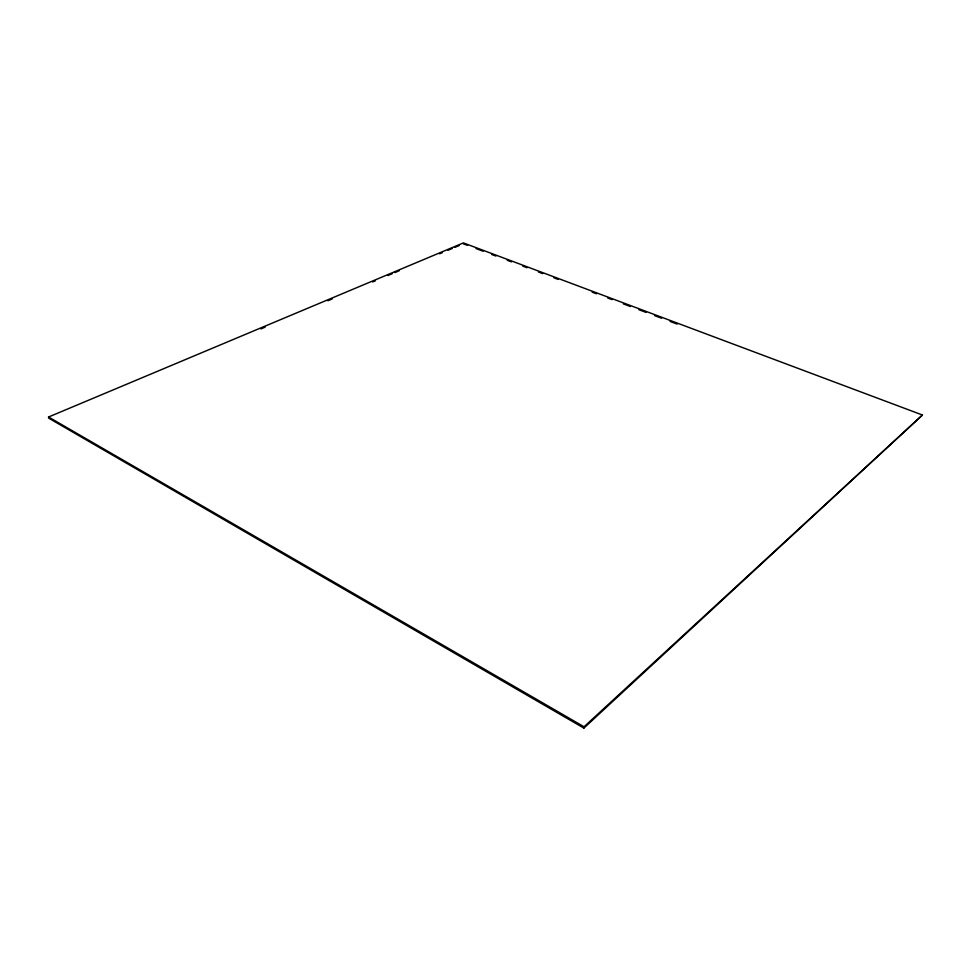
<?xml version="1.0" encoding="UTF-8"?>
<svg xmlns="http://www.w3.org/2000/svg" width="971" height="971" viewBox="0 0 971 971"><rect width="100%" height="100%" fill="white"/><g stroke="black" fill="none" stroke-linecap="round" stroke-linejoin="round"><path stroke-width="1.46" d="M583.874 728.092L584.044 726.793L922.45 415.018L463.385 242.908L48.55 417.008L48.684 418.137L583.874 728.092L922.45 415.018M260.896 328.926L265.083 327.166M327.907 300.743L332.094 298.983M372.585 281.966L375.376 280.789M387.939 275.509L392.126 273.749M394.918 272.572L399.117 270.812M439.596 253.783L442.388 252.618M447.971 250.263L452.158 248.503M454.962 247.326L459.149 245.566M463.337 243.806L467.585 245.408M476.081 248.588L483.157 251.246M491.654 254.438L495.902 256.041M507.238 260.289L511.486 261.879M522.811 266.139L527.059 267.729M538.395 271.989L542.643 273.579M553.968 277.827L558.216 279.43M592.201 292.186L596.461 293.776M607.785 298.036L612.033 299.626M623.358 303.887L630.446 306.545M638.942 309.725L646.018 312.383M654.515 315.575L661.603 318.233M670.099 321.425L677.175 324.083M48.55 417.008L584.044 726.793"/></g></svg>
